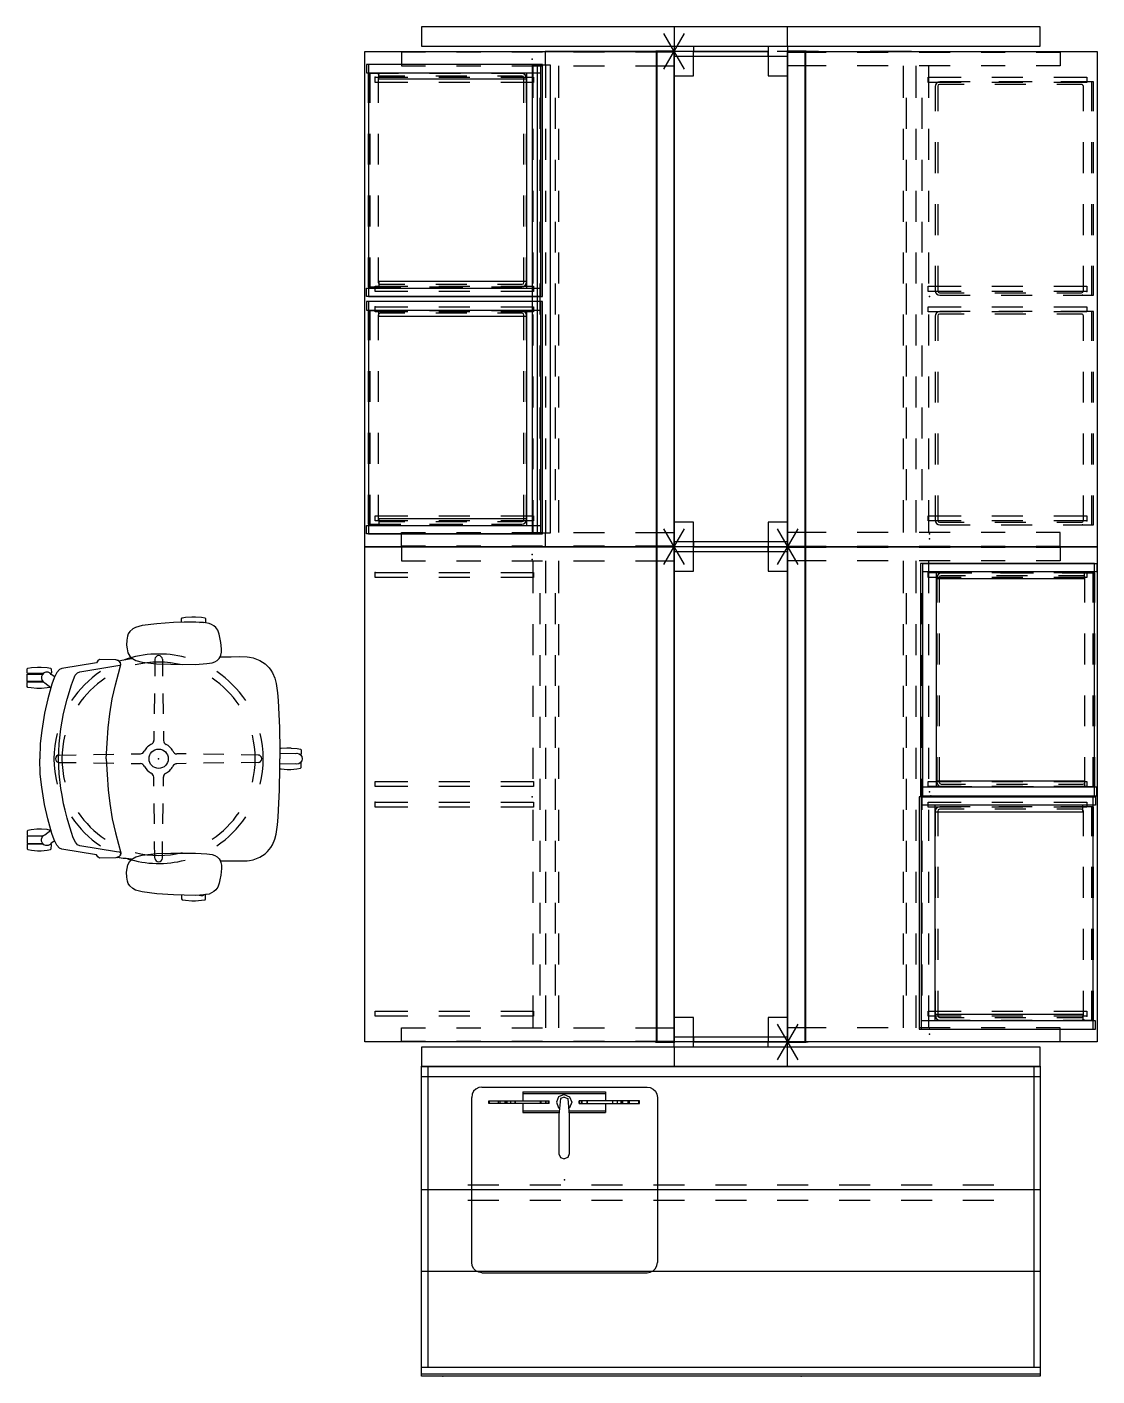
# Model space of a CAD drawing. Header units: inches. Extents: x -282 to 309, y -215 to 288.
# Drawn here: x 205.1 to 308.9, y -73.1 to 57.6 of the extents above; entities that cross this region are included whole.
import ezdxf

# ---------------------------------------------------------------- set-up
doc = ezdxf.new("R2010")
doc.units = ezdxf.units.IN
doc.header["$MEASUREMENT"] = 0
for name, color, linetype in [('ELEC', 1, 'Continuous'), ('HARDWARE', 4, 'Continuous'), ('PANEL', 7, 'Continuous'), ('PANEL-COUNT', 7, 'Continuous'), ('PROP-SINK', 8, 'Continuous'), ('SEAT', 5, 'Continuous'), ('STORAGE', 4, 'Continuous'), ('WKSURF', 6, 'Continuous')]:
    doc.layers.add(name, color=color, linetype=linetype)

# ---------------------------------------------------------------- blocks, each defined once
blk = doc.blocks.new('mc1114_8048_0p')
at = {"layer": 'PANEL'}
for p, q in [((0.5, 0), (0, 0)), ((47.5, 0), (0.5, 0)), ((0.5, 0), (0.5, -11)), ((47.5, 0), (48, 0)), ((47.5, -11), (47.5, 0)), ((0.5, -1.875), (0, -1.875)), ((47.5, -1.875), (48, -1.875)), ((0.5, -9.125), (0, -9.125)), ((47.5, -9.125), (48, -9.125)), ((0.5, -11), (0, -11)), ((0.5, -11), (47.5, -11)), ((47.5, -11), (48, -11))]:
    blk.add_line(p, q, dxfattribs=at)
for p in [(0, 0), (48, 0), (0, -11), (48, -11)]:
    blk.add_point(p, dxfattribs=at)
blk = doc.blocks.new('mc1412_4243_0p')
at = {"layer": 'PANEL'}
blk.add_point((0, 0), dxfattribs=at)
at = {"layer": 'PANEL-COUNT'}
for p, q in [((0, 2), (0, -2)), ((1.7321, -1), (-1.7321, 1)), ((1.7321, 1), (-1.7321, -1))]:
    blk.add_line(p, q, dxfattribs=at)
blk = doc.blocks.new('mc1313_48_0p')
at = {"layer": 'ELEC'}
for p, q in [((0, 0), (48, 0)), ((0, 0), (0, -1.688)), ((48, 0), (48, -1.688)), ((0, -1.688), (48, -1.688))]:
    blk.add_line(p, q, dxfattribs=at)
for p in [(0, 0), (48, 0), (0, -1.688)]:
    blk.add_point(p, dxfattribs=at)
blk = doc.blocks.new('mc1315_12_0p')
at = {"layer": 'ELEC'}
for p, q in [((0, 0), (12, 0)), ((0, 0), (0, -0.064)), ((12, 0), (12, -0.064)), ((0, -0.064), (12, -0.064))]:
    blk.add_line(p, q, dxfattribs=at)
for p in [(0, 0), (12, 0)]:
    blk.add_point(p, dxfattribs=at)
blk = doc.blocks.new('mc1331_0p')
at = {"layer": 'ELEC'}
for p, q in [((-0.054, -1.79), (-0.054, 0)), ((-0.054, 0), (0, 0)), ((0, 0), (0, -1.79)), ((0, -1.79), (-0.054, -1.79))]:
    blk.add_line(p, q, dxfattribs=at)
blk.add_point((0, 0), dxfattribs=at)
blk = doc.blocks.new('mc1316_0p')
at = {"layer": 'ELEC'}
for p, q in [((0, 0), (0, -0.064)), ((0, 0), (12, 0)), ((12, 0), (12, -0.064)), ((0, -0.064), (12, -0.064))]:
    blk.add_line(p, q, dxfattribs=at)
for p in [(0, 0), (12, 0)]:
    blk.add_point(p, dxfattribs=at)
blk = doc.blocks.new('mc1314_48_0p')
at = {"layer": 'ELEC'}
for p, q in [((0, 0), (48, 0)), ((0, 0), (0, -1.688)), ((48, 0), (48, -1.688)), ((0, -1.688), (48, -1.688))]:
    blk.add_line(p, q, dxfattribs=at)
for p in [(0, 0), (48, 0), (0, -1.688)]:
    blk.add_point(p, dxfattribs=at)
blk = doc.blocks.new('mc1332_0p')
at = {"layer": 'ELEC'}
for p, q in [((-0.054, -1.79), (-0.054, 0)), ((-0.054, 0), (0, 0)), ((0, 0), (0, -1.79)), ((0, -1.79), (-0.054, -1.79))]:
    blk.add_line(p, q, dxfattribs=at)
blk.add_point((0, 0), dxfattribs=at)
blk = doc.blocks.new('mc1317_0p')
at = {"layer": 'ELEC'}
for p, q in [((0, 0), (12, 0)), ((0, 0), (0, -0.064)), ((12, 0), (12, -0.064)), ((0, -0.064), (12, -0.064))]:
    blk.add_line(p, q, dxfattribs=at)
for p in [(0, 0), (12, 0)]:
    blk.add_point(p, dxfattribs=at)
blk = doc.blocks.new('mco205ff_0p')
at = {"layer": 'STORAGE'}
for p, q in [((22.5, 0.81), (0, 0.81)), ((0, 0.81), (0, -16.09)), ((0.81, -16.09), (0.81, 0.81)), ((21.69, -16.09), (21.69, 0.81)), ((22.5, 0.81), (22.5, -16.09)), ((0.81, -0.55), (21.69, -0.55)), ((1.44, -0.55), (1.44, -14.88)), ((21.06, -0.55), (21.06, -14.88)), ((1.44, -14.88), (0.81, -14.88)), ((21.06, -14.88), (21.69, -14.88)), ((0, -16.09), (0.81, -16.09)), ((22.5, -16.09), (21.69, -16.09))]:
    blk.add_line(p, q, dxfattribs=at)
for p in [(0, 0), (22.5, -0.19), (0.88, -14.98)]:
    blk.add_point(p, dxfattribs=at)
blk = doc.blocks.new('mco208ff_0p')
at = {"layer": 'STORAGE'}
for p, q in [((2.841, 14.427, 0.2797), (0.46, 14.427, 0.2797)), ((2.841, 14.427, 0.2797), (0.46, 14.427, -0.1573)), ((8.841, 14.427, 0.2797), (5.841, 14.427, 0.2797)), ((8.841, 14.427, 0.2797), (5.841, 14.427, 0.2797)), ((14.841, 14.427, 0.2797), (11.841, 14.427, 0.2797)), ((14.841, 14.427, 0.2797), (11.841, 14.427, 0.2797)), ((20.222, 14.427, 0.2797), (17.841, 14.427, 0.2797)), ((20.222, 14.427, 0.2797), (17.841, 14.427, 0.2797)), ((0, 13.967, 0.2797), (0, 11.0275, 0.2797)), ((0, 13.967, 0.2797), (0, 11.0275, 0.2797)), ((0.25, 14.007, 0.2797), (0.25, 11.627, 0.2797)), ((0.25, 14.007, 0.2797), (0.25, 11.627, 0.2797)), ((2.841, 14.177, 0.2797), (0.42, 14.177, 0.2797)), ((2.841, 14.177, 0.2797), (0.42, 14.177, -0.0333)), ((8.841, 14.177, 0.2797), (5.841, 14.177, 0.2797)), ((8.841, 14.177, 0.2797), (5.841, 14.177, 0.2797)), ((14.841, 14.177, 0.2797), (11.841, 14.177, 0.2797)), ((14.841, 14.177, 0.2797), (11.841, 14.177, 0.2797)), ((20.262, 14.177, 0.2797), (17.841, 14.177, 0.2797)), ((20.262, 14.177, 0.2797), (17.841, 14.177, 0.2797)), ((20.432, 11.627, 0.2797), (20.432, 14.007, 0.2797)), ((20.432, 11.627, 0.2797), (20.432, 14.007, -0.0333)), ((20.682, 11.254, 0.2797), (20.682, 13.967, 0.2797)), ((20.682, 11.0275, 0.2797), (20.682, 13.967, -0.1573)), ((0, 8.0275, 0.2797), (0, 5.0275, 0.2797)), ((0, 8.0275, 0.2797), (0, 5.0275, 0.2797)), ((0.25, 8.627, 0.2797), (0.25, 5.627, 0.2797)), ((0.25, 8.627, 0.2797), (0.25, 5.627, 0.2797)), ((20.432, 5.627, 0.2797), (20.432, 8.627, 0.2797)), ((20.432, 5.627, 0.2797), (20.432, 8.627, 0.2797)), ((20.682, 5.254, 0.2797), (20.682, 8.254, 0.2797)), ((20.682, 5.0275, 0.2797), (20.682, 8.0275, 0.2797)), ((0.25, 2.627, 0.2797), (0.25, 0.247, 0.2797)), ((0.25, 2.627, 0.2797), (0.25, 0.247, -0.0333)), ((20.432, 0.247, 0.2797), (20.432, 2.627, 0.2797)), ((20.432, 0.247, 0.2797), (20.432, 2.627, 0.2797)), ((0, 2.0275, 0.2797), (0, -0.912, 0.2797)), ((0, 2.0275, 0.2797), (0, -0.912, -0.1573)), ((20.682, -0.4589, 0.2797), (20.682, 2.254, 0.2797)), ((20.682, -0.912, 0.2797), (20.682, 2.0275, 0.2797)), ((0.44, 0.057, 0.2797), (2.841, 0.057, 0.2797)), ((0.44, 0.057, 0.2797), (2.841, 0.057, 0.2797)), ((0.98, 0.057, 0.2797), (2.841, 0.057, 0.2797)), ((0.98, 0.057, 0.2797), (2.841, 0.057, 0.2797)), ((5.841, 0.057, 0.2797), (8.841, 0.057, 0.2797)), ((5.841, 0.057, 0.2797), (8.841, 0.057, 0.2797)), ((5.841, 0.057, 0.2797), (8.841, 0.057, 0.2797)), ((5.841, 0.057, 0.2797), (8.841, 0.057, 0.2797)), ((11.841, 0.057, 0.2797), (14.841, 0.057, 0.2797)), ((11.841, 0.057, 0.2797), (14.841, 0.057, 0.2797)), ((11.841, 0.057, 0.2797), (14.841, 0.057, 0.2797)), ((11.841, 0.057, 0.2797), (14.841, 0.057, 0.2797)), ((17.841, 0.057, 0.2797), (20.242, 0.057, 0.2797)), ((17.841, 0.057, 0.2797), (20.242, 0.057, -0.0333)), ((17.841, 0.057, 0.2797), (19.702, 0.057, -2.4703)), ((17.841, 0.057, 0.2797), (19.702, 0.057, -0.0333)), ((0, -0.756, 0.2797), (2.841, -0.756, 0.2797)), ((0, -0.912, 0.2797), (2.841, -0.912, 0.2797)), ((5.841, -0.756, 0.2797), (8.841, -0.756, 0.2797)), ((5.841, -0.912, 0.2797), (8.841, -0.912, 0.2797)), ((11.841, -0.756, 0.2797), (14.841, -0.756, 0.2797)), ((11.841, -0.912, 0.2797), (14.841, -0.912, 0.2797)), ((17.841, -0.756, 0.2797), (20.682, -0.756, -0.6893)), ((17.841, -0.912, 0.2797), (20.682, -0.912, -0.6893))]:
    blk.add_line(p, q, dxfattribs=at)
for centre, radius, start, end in [((0.46, 13.967, -0.1573), 0.46, 90, 180), ((0.46, 13.967, 0.2797), 0.46, 90, 180), ((20.222, 13.967, -0.1573), 0.46, 0, 90), ((20.222, 13.967, 0.2797), 0.46, 0, 90), ((0.42, 14.007, -0.0333), 0.17, 90, 180), ((0.42, 14.007, 0.2797), 0.17, 90, 180), ((20.262, 14.007, -0.0333), 0.17, 0, 90), ((20.262, 14.007, 0.2797), 0.17, 0, 90), ((0.44, 0.247, -0.0333), 0.19, 180, 270), ((0.44, 0.247, 0.2797), 0.19, 180, 270), ((20.242, 0.247, -0.0333), 0.19, 270, 0), ((20.242, 0.247, 0.2797), 0.19, 270, 0)]:
    blk.add_arc(centre, radius, start, end, dxfattribs=at)
blk.add_point((0, 0.126, 0.2797), dxfattribs=at)
blk = doc.blocks.new('mco209ff_0p')
at = {"layer": 'STORAGE'}
for p, q in [((2.841, 14.427, 0.2797), (0.46, 14.427, 0.2797)), ((2.841, 14.427, 0.2797), (0.46, 14.427, -0.1573)), ((8.841, 14.427, 0.2797), (5.841, 14.427, 0.2797)), ((8.841, 14.427, 0.2797), (5.841, 14.427, 0.2797)), ((14.841, 14.427, 0.2797), (11.841, 14.427, 0.2797)), ((14.841, 14.427, 0.2797), (11.841, 14.427, 0.2797)), ((20.222, 14.427, 0.2797), (17.841, 14.427, 0.2797)), ((20.222, 14.427, 0.2797), (17.841, 14.427, 0.2797)), ((0, 13.967, 0.2797), (0, 11.0275, 0.2797)), ((0, 13.967, 0.2797), (0, 11.0275, 0.2797)), ((0.25, 14.007, 0.2797), (0.25, 11.627, 0.2797)), ((0.25, 14.007, 0.2797), (0.25, 11.627, 0.2797)), ((2.841, 14.177, 0.2797), (0.42, 14.177, 0.2797)), ((2.841, 14.177, 0.2797), (0.42, 14.177, -0.0333)), ((8.841, 14.177, 0.2797), (5.841, 14.177, 0.2797)), ((8.841, 14.177, 0.2797), (5.841, 14.177, 0.2797)), ((14.841, 14.177, 0.2797), (11.841, 14.177, 0.2797)), ((14.841, 14.177, 0.2797), (11.841, 14.177, 0.2797)), ((20.262, 14.177, 0.2797), (17.841, 14.177, 0.2797)), ((20.262, 14.177, 0.2797), (17.841, 14.177, 0.2797)), ((20.432, 11.627, 0.2797), (20.432, 14.007, 0.2797)), ((20.432, 11.627, 0.2797), (20.432, 14.007, -0.0333)), ((20.682, 11.254, 0.2797), (20.682, 13.967, 0.2797)), ((20.682, 11.0275, 0.2797), (20.682, 13.967, -0.1573)), ((0, 8.0275, 0.2797), (0, 5.0275, 0.2797)), ((0, 8.0275, 0.2797), (0, 5.0275, 0.2797)), ((0.25, 8.627, 0.2797), (0.25, 5.627, 0.2797)), ((0.25, 8.627, 0.2797), (0.25, 5.627, 0.2797)), ((20.432, 5.627, 0.2797), (20.432, 8.627, 0.2797)), ((20.432, 5.627, 0.2797), (20.432, 8.627, 0.2797)), ((20.682, 5.254, 0.2797), (20.682, 8.254, 0.2797)), ((20.682, 5.0275, 0.2797), (20.682, 8.0275, 0.2797)), ((0.25, 2.627, 0.2797), (0.25, 0.247, 0.2797)), ((0.25, 2.627, 0.2797), (0.25, 0.247, -0.0333)), ((20.432, 0.247, 0.2797), (20.432, 2.627, 0.2797)), ((20.432, 0.247, 0.2797), (20.432, 2.627, 0.2797)), ((0, 2.0275, 0.2797), (0, -0.912, 0.2797)), ((0, 2.0275, 0.2797), (0, -0.912, -0.1573)), ((20.682, -0.4589, 0.2797), (20.682, 2.254, 0.2797)), ((20.682, -0.912, 0.2797), (20.682, 2.0275, 0.2797)), ((0.44, 0.057, 0.2797), (2.841, 0.057, 0.2797)), ((0.44, 0.057, 0.2797), (2.841, 0.057, 0.2797)), ((0.98, 0.057, 0.2797), (2.841, 0.057, 0.2797)), ((0.98, 0.057, 0.2797), (2.841, 0.057, 0.2797)), ((5.841, 0.057, 0.2797), (8.841, 0.057, 0.2797)), ((5.841, 0.057, 0.2797), (8.841, 0.057, 0.2797)), ((5.841, 0.057, 0.2797), (8.841, 0.057, 0.2797)), ((5.841, 0.057, 0.2797), (8.841, 0.057, 0.2797)), ((11.841, 0.057, 0.2797), (14.841, 0.057, 0.2797)), ((11.841, 0.057, 0.2797), (14.841, 0.057, 0.2797)), ((11.841, 0.057, 0.2797), (14.841, 0.057, 0.2797)), ((11.841, 0.057, 0.2797), (14.841, 0.057, 0.2797)), ((17.841, 0.057, 0.2797), (20.242, 0.057, 0.2797)), ((17.841, 0.057, 0.2797), (20.242, 0.057, -0.0333)), ((17.841, 0.057, 0.2797), (19.702, 0.057, -2.4703)), ((17.841, 0.057, 0.2797), (19.702, 0.057, -0.0333)), ((0, -0.756, 0.2797), (2.841, -0.756, 0.2797)), ((0, -0.912, 0.2797), (2.841, -0.912, 0.2797)), ((5.841, -0.756, 0.2797), (8.841, -0.756, 0.2797)), ((5.841, -0.912, 0.2797), (8.841, -0.912, 0.2797)), ((11.841, -0.756, 0.2797), (14.841, -0.756, 0.2797)), ((11.841, -0.912, 0.2797), (14.841, -0.912, 0.2797)), ((17.841, -0.756, 0.2797), (20.682, -0.756, -0.6893)), ((17.841, -0.912, 0.2797), (20.682, -0.912, -0.6893))]:
    blk.add_line(p, q, dxfattribs=at)
for centre, radius, start, end in [((0.46, 13.967, -0.1573), 0.46, 90, 180), ((0.46, 13.967, 0.2797), 0.46, 90, 180), ((20.222, 13.967, -0.1573), 0.46, 0, 90), ((20.222, 13.967, 0.2797), 0.46, 0, 90), ((0.42, 14.007, -0.0333), 0.17, 90, 180), ((0.42, 14.007, 0.2797), 0.17, 90, 180), ((20.262, 14.007, -0.0333), 0.17, 0, 90), ((20.262, 14.007, 0.2797), 0.17, 0, 90), ((0.44, 0.247, -0.0333), 0.19, 180, 270), ((0.44, 0.247, 0.2797), 0.19, 180, 270), ((20.242, 0.247, -0.0333), 0.19, 270, 0), ((20.242, 0.247, 0.2797), 0.19, 270, 0)]:
    blk.add_arc(centre, radius, start, end, dxfattribs=at)
blk.add_point((0, 0.126, 0.2797), dxfattribs=at)
blk = doc.blocks.new('mc1124_8060_0p')
at = {"layer": 'PANEL'}
for p, q in [((-2.375, 24.5), (-2.375, -35.5)), ((-0.5, 24.5), (-2.375, 24.5)), ((-0.5, -35.5), (-0.5, 24.5)), ((-0.5, 0), (-2.375, 0)), ((-0.5, 0), (0, 0)), ((-0.5, -1.875), (0, -1.875)), ((0, -1.875), (0, -9.125)), ((-0.5, -9.125), (0, -9.125)), ((-2.375, -11), (-0.5, -11)), ((-0.5, -11), (0, -11)), ((-2.375, -35.5), (-0.5, -35.5))]:
    blk.add_line(p, q, dxfattribs=at)
for p in [(0, 0), (0, -11)]:
    blk.add_point(p, dxfattribs=at)
blk = doc.blocks.new('AAO215_80_0P')
at = {"layer": 'HARDWARE'}
blk.add_line((0, 1), (0, -3), dxfattribs=at)
blk.add_point((0, 0), dxfattribs=at)
blk = doc.blocks.new('mc2141_3048c_0p')
at = {"layer": 'WKSURF'}
for p, q in [((48, 0), (0, 0)), ((0, -30), (0, 0)), ((48, 0), (48, -30)), ((7.5, -11.5), (4.5, -11.5)), ((13.5, -11.5), (10.5, -11.5)), ((19.5, -11.5), (16.5, -11.5)), ((25.5, -11.5), (22.5, -11.5)), ((31.5, -11.5), (28.5, -11.5)), ((37.5, -11.5), (34.5, -11.5)), ((43.5, -11.5), (40.5, -11.5)), ((7.5, -13), (4.5, -13)), ((13.5, -13), (10.5, -13)), ((19.5, -13), (16.5, -13)), ((25.5, -13), (22.5, -13)), ((31.5, -13), (28.5, -13)), ((37.5, -13), (34.5, -13)), ((43.5, -13), (40.5, -13)), ((2.5, -13.625), (3, -13.625)), ((2.5, -16.8125), (2.5, -13.625)), ((3, -13.625), (3, -16.8125)), ((22.75, -13.625), (23.25, -13.625)), ((22.75, -16.8125), (22.75, -13.625)), ((23.25, -13.625), (23.25, -16.8125)), ((24.75, -13.625), (25.25, -13.625)), ((24.75, -16.8125), (24.75, -13.625)), ((25.25, -13.625), (25.25, -16.8125)), ((45, -13.625), (45.5, -13.625)), ((45, -16.8125), (45, -13.625)), ((45.5, -13.625), (45.5, -16.8125)), ((2.5, -22.8125), (2.5, -19.8125)), ((3, -19.8125), (3, -22.8125)), ((22.75, -22.8125), (22.75, -19.8125)), ((23.25, -19.8125), (23.25, -22.8125)), ((24.75, -22.8125), (24.75, -19.8125)), ((25.25, -19.8125), (25.25, -22.8125)), ((45, -22.8125), (45, -19.8125)), ((45.5, -19.8125), (45.5, -22.8125)), ((2.5, -29), (2.5, -25.8125)), ((3, -25.8125), (3, -29)), ((22.75, -29), (22.75, -25.8125)), ((23.25, -25.8125), (23.25, -29)), ((24.75, -29), (24.75, -25.8125)), ((25.25, -25.8125), (25.25, -29)), ((45, -29), (45, -25.8125)), ((45.5, -25.8125), (45.5, -29)), ((48, -30), (0, -30)), ((3, -29), (2.5, -29)), ((23.25, -29), (22.75, -29)), ((25.25, -29), (24.75, -29)), ((45.5, -29), (45, -29))]:
    blk.add_line(p, q, dxfattribs=at)
for p in [(0, 0), (48, 0), (2.5, -29), (24.75, -29)]:
    blk.add_point(p, dxfattribs=at)
blk = doc.blocks.new('mc2140_w3048_0p')
at = {"layer": 'WKSURF'}
for p, q in [((0.06, 0), (0.06, -3.75)), ((1.38, -3.75), (1.38, 0)), ((46.62, -3.75), (46.62, 0)), ((47.94, 0), (47.94, -3.75)), ((0.06, -6.75), (0.06, -9.75)), ((1.38, -9.75), (1.38, -6.75)), ((46.62, -9.75), (46.62, -6.75)), ((47.94, -6.75), (47.94, -9.75)), ((4.5, -11.19), (1.38, -11.19)), ((10.5, -11.19), (7.5, -11.19)), ((16.5, -11.19), (13.5, -11.19)), ((22.5, -11.19), (19.5, -11.19)), ((28.5, -11.19), (25.5, -11.19)), ((34.5, -11.19), (31.5, -11.19)), ((40.5, -11.19), (37.5, -11.19)), ((46.62, -11.19), (43.5, -11.19)), ((0.06, -12.75), (0.06, -15.75)), ((4.5, -12.44), (1.38, -12.44)), ((1.38, -15.75), (1.38, -12.75)), ((10.5, -12.44), (7.5, -12.44)), ((16.5, -12.44), (13.5, -12.44)), ((22.5, -12.44), (19.5, -12.44)), ((28.5, -12.44), (25.5, -12.44)), ((34.5, -12.44), (31.5, -12.44)), ((40.5, -12.44), (37.5, -12.44)), ((46.62, -12.44), (43.5, -12.44)), ((46.62, -15.75), (46.62, -12.75)), ((47.94, -12.75), (47.94, -15.75)), ((4.5, -13.665), (1.38, -13.665)), ((10.5, -13.665), (7.5, -13.665)), ((16.5, -13.665), (13.5, -13.665)), ((22.5, -13.665), (19.5, -13.665)), ((28.5, -13.665), (25.5, -13.665)), ((34.5, -13.665), (31.5, -13.665)), ((40.5, -13.665), (37.5, -13.665)), ((46.62, -13.665), (43.5, -13.665)), ((0.06, -18.75), (0.06, -21.095)), ((1.38, -21.095), (1.38, -18.75)), ((46.62, -21.095), (46.62, -18.75)), ((47.94, -18.75), (47.94, -21.095)), ((0.06, -24.095), (0.06, -26.44)), ((1.38, -26.44), (1.38, -24.095)), ((46.62, -26.44), (46.62, -24.095)), ((47.94, -24.095), (47.94, -26.44)), ((0.06, -26.44), (1.38, -26.44)), ((47.94, -26.44), (46.62, -26.44))]:
    blk.add_line(p, q, dxfattribs=at)
for p in [(0, 0), (48, 0), (0.75, -13.75), (1.25, -13.75), (24.25, -13.75)]:
    blk.add_point(p, dxfattribs=at)
blk = doc.blocks.new('mco201ff_0p')
at = {"layer": 'STORAGE'}
for p, q in [((22.5, 1), (0, 1)), ((0, 1), (0, -15.875)), ((22.5, -15.875), (22.5, 1)), ((0, -15.875), (22.5, -15.875))]:
    blk.add_line(p, q, dxfattribs=at)
blk.add_point((0, 0), dxfattribs=at)
blk = doc.blocks.new('mc2192_3048_0p')
at = {"layer": 'WKSURF'}
for p, q in [((0, 0), (0, -12.5)), ((1.25, 0), (0, 0)), ((48, 0), (46.6875, 0)), ((48, -12.5), (48, 0)), ((0, -12.5), (1.3125, -12.5)), ((46.65625, -12), (1.3125, -12)), ((1.3125, -12), (1.3125, -12.5)), ((1.3125, -12.5), (1.3125, -13.75)), ((46.65625, -12.5), (46.65625, -12)), ((46.65625, -12.5), (48, -12.5)), ((46.65625, -13.75), (46.65625, -12.5)), ((1.3125, -13.28125), (46.65625, -13.28125)), ((1.3125, -13.75), (46.65625, -13.75))]:
    blk.add_line(p, q, dxfattribs=at)
for p in [(0, 0), (0.75, -13.75)]:
    blk.add_point(p, dxfattribs=at)
blk = doc.blocks.new('bsinkp')
at = {"layer": 'PROP-SINK'}
for p, q in [((-8.95, 8.31), (-9, 8)), ((-9, -8), (-9, 8)), ((-8.81, 8.59), (-8.95, 8.31)), ((-8.59, 8.81), (-8.81, 8.59)), ((-8.31, 8.95), (-8.59, 8.81)), ((-8, 9), (-8.31, 8.95)), ((-8, 9), (8, 9)), ((-4.04, 8.53), (3.96, 8.53)), ((-4.04, 8.53), (-4.04, 7.65)), ((-4.04, 8.37), (3.96, 8.37)), ((-0.57, 8.06), (-0.79, 7.53)), ((-0.04, 8.28), (-0.57, 8.06)), ((-0.39, 7.88), (-0.54, 6.28)), ((-0.04, 8.03), (-0.39, 7.88)), ((-0.04, 8.28), (0.49, 8.06)), ((-0.04, 8.03), (0.31, 7.88)), ((0.31, 7.88), (0.46, 6.28)), ((0.49, 8.06), (0.71, 7.53)), ((3.96, 8.53), (3.96, 7.65)), ((8, 9), (8.31, 8.95)), ((8.31, 8.95), (8.59, 8.81)), ((8.59, 8.81), (8.81, 8.59)), ((8.81, 8.59), (8.95, 8.31)), ((8.95, 8.31), (9, 8)), ((9, 8), (9, -8)), ((-7.34, 7.65), (-1.5, 7.65)), ((-7.34, 7.4), (-7.34, 7.65)), ((-1.5, 7.4), (-7.34, 7.4)), ((-7.28, 7.4), (-7.28, 7.65)), ((-6.39, 7.4), (-6.39, 7.65)), ((-6.25, 7.4), (-6.25, 7.65)), ((-5.75, 7.4), (-5.75, 7.65)), ((-5.61, 7.4), (-5.61, 7.65)), ((-5.56, 7.4), (-5.56, 7.65)), ((-5.21, 7.4), (-5.21, 7.65)), ((-4.78, 7.4), (-4.78, 7.65)), ((-4.76, 7.4), (-4.76, 7.65)), ((-4.04, 7.4), (-4.04, 6.53)), ((-4.04, 6.69), (-0.5, 6.69)), ((-2.32, 7.4), (-2.32, 7.65)), ((-2.27, 7.4), (-2.27, 7.65)), ((-1.8, 7.4), (-1.8, 7.65)), ((-1.77, 7.4), (-1.77, 7.65)), ((-1.55, 7.4), (-1.55, 7.65)), ((-1.5, 7.4), (-1.5, 7.65)), ((-0.79, 7.53), (-0.57, 7)), ((-0.57, 7), (-0.48, 6.96)), ((0.49, 7), (0.4, 6.96)), ((0.42, 6.69), (3.96, 6.69)), ((0.71, 7.53), (0.49, 7)), ((7.26, 7.65), (1.42, 7.65)), ((1.42, 7.4), (1.42, 7.65)), ((1.42, 7.4), (7.26, 7.4)), ((1.47, 7.4), (1.47, 7.65)), ((1.69, 7.4), (1.69, 7.65)), ((1.72, 7.4), (1.72, 7.65)), ((2.19, 7.4), (2.19, 7.65)), ((2.24, 7.4), (2.24, 7.65)), ((3.96, 7.4), (3.96, 6.53)), ((4.68, 7.4), (4.68, 7.65)), ((4.7, 7.4), (4.7, 7.65)), ((5.13, 7.4), (5.13, 7.65)), ((5.48, 7.4), (5.48, 7.65)), ((5.53, 7.4), (5.53, 7.65)), ((5.66, 7.4), (5.66, 7.65)), ((6.17, 7.4), (6.17, 7.65)), ((6.31, 7.4), (6.31, 7.65)), ((7.2, 7.4), (7.2, 7.65)), ((7.26, 7.4), (7.26, 7.65)), ((-4.04, 6.53), (-0.52, 6.53)), ((-0.54, 6.28), (-0.54, 5.03)), ((0.44, 6.53), (3.96, 6.53)), ((0.46, 6.28), (0.46, 5.03)), ((-0.54, 5.03), (-0.54, 3.78)), ((0.46, 5.03), (0.46, 3.78)), ((-0.54, 3.78), (-0.54, 2.86)), ((-0.54, 2.86), (-0.54, 2.53)), ((0.46, 3.78), (0.46, 2.86)), ((0.46, 2.86), (0.46, 2.53)), ((-0.54, 2.53), (-0.39, 2.17)), ((-0.39, 2.17), (-0.04, 2.03)), ((0.31, 2.17), (-0.04, 2.03)), ((0.46, 2.53), (0.31, 2.17)), ((-8.95, -8.31), (-9, -8)), ((-8.81, -8.59), (-8.95, -8.31)), ((-8.59, -8.81), (-8.81, -8.59)), ((-8.31, -8.95), (-8.59, -8.81)), ((-8, -9), (-8.31, -8.95)), ((-8, -9), (8, -9)), ((8, -9), (8.31, -8.95)), ((8.31, -8.95), (8.59, -8.81)), ((8.59, -8.81), (8.81, -8.59)), ((8.81, -8.59), (8.95, -8.31)), ((8.95, -8.31), (9, -8))]:
    blk.add_line(p, q, dxfattribs=at)
blk.add_point((0, 0), dxfattribs=at)
blk = doc.blocks.new('mc2520_3060_0p')
at = {"layer": 'WKSURF'}
for p, q in [((0, 0), (60, 0)), ((0, -29.808), (0, 0)), ((0.636, -29.178), (0.636, 0)), ((59.364, 0), (59.364, -29.178)), ((60, 0), (60, -29.808)), ((0, -11.922), (60, -11.922)), ((60, -19.872), (0, -19.872)), ((60, -29.178), (0, -29.178)), ((60, -29.808), (0, -29.808))]:
    blk.add_line(p, q, dxfattribs=at)
blk.add_point((0, 0), dxfattribs=at)
blk = doc.blocks.new('mc2142_3060k_0p')
at = {"layer": 'WKSURF'}
for p, q in [((60, 0), (0, 0)), ((0, -30), (0, 0)), ((60, 0), (60, -30)), ((60, -1), (0, -1)), ((7.5, -11.5), (4.5, -11.5)), ((13.5, -11.5), (10.5, -11.5)), ((19.5, -11.5), (16.5, -11.5)), ((25.5, -11.5), (22.5, -11.5)), ((31.5, -11.5), (28.5, -11.5)), ((37.5, -11.5), (34.5, -11.5)), ((43.5, -11.5), (40.5, -11.5)), ((49.5, -11.5), (46.5, -11.5)), ((55.5, -11.5), (52.5, -11.5)), ((7.5, -13), (4.5, -13)), ((13.5, -13), (10.5, -13)), ((19.5, -13), (16.5, -13)), ((25.5, -13), (22.5, -13)), ((31.5, -13), (28.5, -13)), ((37.5, -13), (34.5, -13)), ((43.5, -13), (40.5, -13)), ((49.5, -13), (46.5, -13)), ((55.5, -13), (52.5, -13)), ((60, -30), (0, -30))]:
    blk.add_line(p, q, dxfattribs=at)
for p in [(0, 0), (60, 0), (2.06, -30), (36.82, -30)]:
    blk.add_point(p, dxfattribs=at)
blk = doc.blocks.new('1verus_astool_uphst_syntltlim_adjarms_fixseat_0p')
at = {"layer": 'SEAT'}
for p, q in [((-0.18, 13.09), (-1.61, 12.91)), ((1.44, 13.2), (-0.18, 13.09)), ((2.46, 13.23), (1.44, 13.2)), ((2.21, 13.57), (2.28, 13.65)), ((2.22, 13.23), (2.21, 13.57)), ((2.28, 13.65), (2.62, 13.71)), ((3.62, 13.24), (2.46, 13.23)), ((2.62, 13.71), (3.21, 13.76)), ((3.21, 13.76), (3.57, 13.76)), ((3.57, 13.76), (4.15, 13.71)), ((4.34, 13.2), (3.62, 13.24)), ((3.97, 13.22), (4.1, 13.25)), ((4.1, 13.25), (4.3, 13.23)), ((4.15, 13.71), (4.5, 13.65)), ((4.3, 13.23), (4.37, 13.2)), ((4.56, 13.17), (4.34, 13.2)), ((4.5, 13.65), (4.56, 13.57)), ((4.56, 13.57), (4.56, 13.18)), ((4.9, 13.11), (4.56, 13.17)), ((5.14, 13.01), (4.9, 13.11)), ((-3.03, 11.87), (-3.09, 11.49)), ((-2.94, 12.1), (-3.03, 11.87)), ((-2.79, 12.33), (-2.94, 12.1)), ((-2.5, 12.59), (-2.79, 12.33)), ((-2.24, 12.73), (-2.5, 12.59)), ((-1.61, 12.91), (-2.24, 12.73)), ((5.36, 12.87), (5.14, 13.01)), ((5.54, 12.72), (5.36, 12.87)), ((5.73, 12.45), (5.54, 12.72)), ((5.88, 12.07), (5.73, 12.45)), ((5.94, 11.75), (5.88, 12.07)), ((-3.09, 11.49), (-3.11, 11)), ((-3.11, 11), (-3.06, 10.64)), ((-3.06, 10.64), (-2.97, 10.27)), ((6.04, 11.27), (5.94, 11.75)), ((6.09, 10.65), (6.04, 11.27)), ((6.08, 10.32), (6.09, 10.65)), ((-6.03, 9.3), (-9.37, 8.76)), ((-5.9, 9.49), (-6.03, 9.3)), ((-5.73, 9.63), (-5.9, 9.49)), ((-4.14, 9.59), (-5.73, 9.63)), ((-4.05, 9.56), (-4.14, 9.59)), ((-3.82, 9.45), (-4.05, 9.56)), ((-3.82, 9.46), (-4, 9.56)), ((-3.87, 9.48), (-3.57, 9.55)), ((-3.7, 9.32), (-3.82, 9.46)), ((-3.7, 9.31), (-3.82, 9.45)), ((-3.66, 9.13), (-3.7, 9.32)), ((-3.67, 9.12), (-3.7, 9.31)), ((-3.57, 9.55), (-2.64, 9.7)), ((-2.97, 10.27), (-2.78, 9.94)), ((-2.78, 9.94), (-2.53, 9.7)), ((-2.64, 9.7), (-2.53, 9.7)), ((-2.53, 9.7), (-2.21, 9.52)), ((-2.21, 9.52), (-1.61, 9.36)), ((-1.61, 9.36), (-0.21, 9.2)), ((-0.36, 9.64), (-0.38, 8.01)), ((-0.21, 9.2), (1.17, 9.15)), ((0.36, 9.64), (0.39, 8.01)), ((3.59, 9.14), (4.67, 9.22)), ((4.67, 9.22), (5.19, 9.29)), ((5.19, 9.29), (5.46, 9.38)), ((5.46, 9.38), (5.68, 9.51)), ((5.68, 9.51), (5.87, 9.7)), ((5.87, 9.7), (5.98, 9.87)), ((5.98, 9.87), (6.04, 10.05)), ((5.98, 9.87), (7.02, 9.89)), ((6.04, 10.05), (6.08, 10.32)), ((7.02, 9.89), (7.81, 9.9)), ((7.81, 9.9), (8.58, 9.87)), ((8.58, 9.87), (8.82, 9.85)), ((8.82, 9.85), (9.18, 9.78)), ((9.18, 9.78), (9.81, 9.52)), ((9.81, 9.52), (10.06, 9.37)), ((10.06, 9.37), (10.32, 9.2)), ((10.32, 9.2), (10.56, 8.98)), ((-12.76, 8.19), (-12.74, 8.21)), ((-12.76, 7.52), (-12.76, 8.19)), ((-12.75, 8.71), (-12.69, 8.78)), ((-12.75, 8.31), (-12.75, 8.71)), ((-12.72, 8.27), (-12.75, 8.31)), ((-12.74, 8.21), (-11.22, 8.21)), ((-11.17, 8.27), (-12.72, 8.27)), ((-12.69, 8.78), (-12.34, 8.84)), ((-12.34, 8.84), (-11.75, 8.89)), ((-11.77, 8.21), (-11.77, 8.27)), ((-11.75, 8.89), (-11.39, 8.89)), ((-11.39, 8.89), (-10.82, 8.84)), ((-11.39, 8.27), (-11.39, 8.21)), ((-11.35, 7.98), (-11.37, 7.77)), ((-11.26, 8.17), (-11.35, 7.98)), ((-11.12, 8.31), (-11.26, 8.17)), ((-10.92, 8.39), (-11.12, 8.31)), ((-10.7, 8.38), (-10.92, 8.39)), ((-10.82, 8.84), (-10.47, 8.78)), ((-10.5, 8.29), (-10.7, 8.38)), ((-10.41, 8.17), (-10.5, 8.29)), ((-10.44, 8.27), (-10.49, 8.27)), ((-10.47, 8.78), (-10.41, 8.71)), ((-10.4, 8.31), (-10.44, 8.27)), ((-10.41, 8.71), (-10.4, 8.31)), ((-10.07, 7.94), (-10.41, 8.17)), ((-9.87, 8.36), (-10.13, 7.84)), ((-9.6, 8.65), (-9.87, 8.36)), ((-9.37, 8.76), (-9.6, 8.65)), ((-8.26, 7.68), (-8.08, 8.09)), ((-8.08, 8.09), (-7.86, 8.34)), ((-7.86, 8.34), (-7.63, 8.42)), ((-7.63, 8.42), (-3.75, 9.06)), ((-4.18, 7.16), (-3.89, 8.27)), ((-3.89, 8.27), (-3.67, 9.12)), ((-3.75, 9.06), (-3.66, 9.13)), ((1.17, 9.15), (3.59, 9.14)), ((10.56, 8.98), (10.71, 8.8)), ((10.71, 8.8), (10.88, 8.57)), ((10.88, 8.57), (11.03, 8.31)), ((11.03, 8.31), (11.25, 7.8)), ((-12.74, 7.5), (-12.76, 7.52)), ((-12.75, 7.4), (-12.71, 7.44)), ((-12.75, 7.01), (-12.75, 7.4)), ((-12.69, 6.92), (-12.75, 7.01)), ((-11.22, 7.5), (-12.74, 7.5)), ((-12.71, 7.44), (-11.18, 7.44)), ((-12.36, 6.86), (-12.69, 6.92)), ((-11.8, 6.82), (-12.36, 6.86)), ((-11.37, 6.82), (-11.8, 6.82)), ((-11.77, 7.44), (-11.77, 7.5)), ((-11.39, 7.44), (-11.39, 7.5)), ((-11.37, 7.77), (-11.29, 7.57)), ((-10.82, 6.86), (-11.37, 6.82)), ((-11.29, 7.57), (-11.15, 7.42)), ((-11.15, 7.42), (-11.03, 7.36)), ((-11.03, 7.36), (-10.44, 6.92)), ((-10.47, 6.92), (-10.82, 6.86)), ((-10.34, 7.24), (-10.75, 5.81)), ((-10.46, 6.93), (-10.47, 6.92)), ((-10.13, 7.84), (-10.34, 7.24)), ((-8.87, 5.77), (-8.46, 7.16)), ((-8.46, 7.16), (-8.26, 7.68)), ((-4.49, 5.81), (-4.18, 7.16)), ((11.25, 7.8), (11.38, 7.29)), ((11.38, 7.29), (11.52, 6.38)), ((-10.75, 5.81), (-11.06, 4.41)), ((-9.22, 4.38), (-8.87, 5.77)), ((-4.73, 4.34), (-4.49, 5.81)), ((-0.41, 6.31), (-0.43, 4.35)), ((0.41, 6.31), (0.44, 4.35)), ((11.52, 6.38), (11.58, 5.66)), ((11.58, 5.66), (11.62, 4.98)), ((-11.06, 4.41), (-11.33, 2.74)), ((-9.48, 2.91), (-9.22, 4.38)), ((-4.89, 2.99), (-4.73, 4.34)), ((11.62, 4.98), (11.71, 2.98)), ((-11.33, 2.74), (-11.47, 1.47)), ((-9.64, 1.45), (-9.48, 2.91)), ((-5, 1.51), (-4.89, 2.99)), ((-0.46, 2.66), (-0.47, 1.77)), ((0.47, 2.66), (0.48, 1.77)), ((11.71, 2.98), (11.75, 0.84)), ((-11.47, 1.47), (-11.53, -0.01)), ((-9.7, 0.01), (-9.64, 1.45)), ((-5.08, -0.02), (-5, 1.51)), ((-9.63, -1.46), (-9.7, 0.01)), ((-9.64, 0.36), (-8.01, 0.39)), ((-6.31, 0.41), (-4.35, 0.44)), ((-5.08, 0), (-5, -1.53)), ((-2.66, 0.47), (-1.77, 0.48)), ((2.66, 0.46), (1.77, 0.47)), ((6.31, 0.41), (4.35, 0.43)), ((9.64, 0.36), (8.01, 0.38)), ((11.85, 0.99), (11.75, 0.97)), ((11.75, 0.84), (11.75, -0.01)), ((11.76, 0.53), (13.26, 0.51)), ((12.42, 1.04), (11.85, 0.99)), ((12.86, 1.04), (12.42, 1.04)), ((12.86, 1.04), (13.43, 0.99)), ((13.26, 0.51), (13.4, 0.54)), ((13.4, 0.54), (13.61, 0.49)), ((13.43, 0.99), (13.76, 0.93)), ((13.61, 0.49), (13.77, 0.38)), ((13.78, 0.41), (13.72, 0.41)), ((13.76, 0.93), (13.82, 0.85)), ((13.77, 0.38), (13.88, 0.21)), ((13.82, 0.46), (13.78, 0.41)), ((13.8, 0.36), (13.78, 0.36)), ((13.8, 0.36), (13.83, 0.34)), ((13.82, 0.85), (13.82, 0.46)), ((13.83, 0.34), (13.83, 0.3)), ((13.88, 0.21), (13.93, 0)), ((-11.47, -1.48), (-11.53, -0.01)), ((-9.64, -0.36), (-8.01, -0.38)), ((-6.31, -0.41), (-4.35, -0.43)), ((-2.66, -0.46), (-1.77, -0.47)), ((2.66, -0.47), (1.77, -0.48)), ((6.31, -0.41), (4.35, -0.44)), ((9.64, -0.36), (8.01, -0.39)), ((11.71, -3), (11.75, -0.86)), ((11.75, -0.86), (11.75, -0.01)), ((13.24, -0.51), (11.75, -0.54)), ((11.75, -0.97), (11.87, -0.99)), ((11.87, -0.99), (12.46, -1.04)), ((12.46, -1.04), (12.82, -1.04)), ((12.82, -1.04), (13.4, -0.99)), ((13.38, -0.54), (13.24, -0.51)), ((13.59, -0.5), (13.38, -0.54)), ((13.4, -0.99), (13.75, -0.93)), ((13.77, -0.38), (13.59, -0.5)), ((13.79, -0.42), (13.71, -0.42)), ((13.75, -0.93), (13.81, -0.85)), ((13.88, -0.21), (13.77, -0.38)), ((13.81, -0.35), (13.79, -0.35)), ((13.79, -0.42), (13.81, -0.46)), ((13.83, -0.33), (13.81, -0.35)), ((13.81, -0.85), (13.81, -0.46)), ((13.83, -0.29), (13.83, -0.33)), ((13.93, 0), (13.88, -0.21)), ((-11.33, -2.75), (-11.47, -1.48)), ((-9.47, -2.9), (-9.63, -1.46)), ((-5, -1.53), (-4.89, -3.01)), ((-0.47, -2.66), (-0.48, -1.77)), ((0.46, -2.66), (0.47, -1.77)), ((-11.06, -4.42), (-11.33, -2.75)), ((-9.36, -3.53), (-9.47, -2.9)), ((-9.21, -4.36), (-9.36, -3.53)), ((-4.89, -3.01), (-4.73, -4.35)), ((11.62, -5), (11.71, -3)), ((-10.75, -5.82), (-11.06, -4.42)), ((-9.07, -5), (-9.21, -4.36)), ((-8.88, -5.77), (-9.07, -5)), ((-4.73, -4.35), (-4.49, -5.82)), ((-0.41, -6.31), (-0.44, -4.35)), ((0.41, -6.31), (0.43, -4.35)), ((11.58, -5.67), (11.62, -5)), ((-10.34, -7.26), (-10.75, -5.82)), ((-8.72, -6.31), (-8.88, -5.77)), ((-8.46, -7.16), (-8.72, -6.31)), ((-4.49, -5.82), (-4.18, -7.17)), ((11.38, -7.3), (11.52, -6.39)), ((11.52, -6.39), (11.58, -5.67)), ((-12.74, -7.52), (-12.76, -7.53)), ((-12.76, -7.53), (-12.76, -8.2)), ((-12.69, -6.94), (-12.75, -7.02)), ((-12.75, -7.02), (-12.75, -7.41)), ((-12.75, -7.41), (-12.71, -7.46)), ((-11.22, -7.52), (-12.74, -7.52)), ((-12.71, -7.46), (-11.18, -7.46)), ((-12.36, -6.88), (-12.69, -6.94)), ((-11.8, -6.83), (-12.36, -6.88)), ((-11.37, -6.83), (-11.8, -6.83)), ((-11.77, -7.46), (-11.77, -7.52)), ((-11.39, -7.46), (-11.39, -7.51)), ((-10.82, -6.87), (-11.37, -6.83)), ((-11.37, -7.78), (-11.29, -7.59)), ((-11.35, -7.99), (-11.37, -7.78)), ((-11.29, -7.59), (-11.15, -7.43)), ((-11.15, -7.43), (-11.03, -7.38)), ((-11.03, -7.38), (-10.44, -6.93)), ((-10.47, -6.94), (-10.82, -6.87)), ((-10.46, -6.95), (-10.47, -6.94)), ((-10.13, -7.85), (-10.34, -7.26)), ((-8.27, -7.68), (-8.46, -7.16)), ((-8.06, -8.09), (-8.27, -7.68)), ((-4.18, -7.17), (-3.89, -8.29)), ((11.03, -8.33), (11.25, -7.81)), ((11.25, -7.81), (11.38, -7.3)), ((-12.76, -8.2), (-12.74, -8.22)), ((-12.72, -8.28), (-12.75, -8.32)), ((-12.75, -8.32), (-12.75, -8.72)), ((-12.75, -8.72), (-12.69, -8.8)), ((-12.74, -8.22), (-11.22, -8.22)), ((-11.17, -8.28), (-12.72, -8.28)), ((-12.69, -8.8), (-12.34, -8.86)), ((-12.34, -8.86), (-11.75, -8.91)), ((-11.77, -8.22), (-11.77, -8.28)), ((-11.75, -8.91), (-11.39, -8.91)), ((-11.39, -8.28), (-11.39, -8.22)), ((-11.39, -8.91), (-10.82, -8.86)), ((-11.26, -8.19), (-11.35, -7.99)), ((-11.12, -8.33), (-11.26, -8.19)), ((-10.92, -8.4), (-11.12, -8.33)), ((-10.7, -8.4), (-10.92, -8.4)), ((-10.82, -8.86), (-10.47, -8.8)), ((-10.5, -8.3), (-10.7, -8.4)), ((-10.41, -8.19), (-10.5, -8.3)), ((-10.44, -8.28), (-10.49, -8.28)), ((-10.47, -8.8), (-10.41, -8.72)), ((-10.4, -8.33), (-10.44, -8.28)), ((-10.07, -7.96), (-10.41, -8.19)), ((-10.41, -8.72), (-10.4, -8.33)), ((-9.87, -8.37), (-10.13, -7.85)), ((-9.6, -8.67), (-9.87, -8.37)), ((-9.37, -8.78), (-9.6, -8.67)), ((-6.03, -9.31), (-9.37, -8.78)), ((-7.85, -8.34), (-8.06, -8.09)), ((-7.63, -8.44), (-7.85, -8.34)), ((-4.09, -9.01), (-7.63, -8.44)), ((-3.8, -9.07), (-4.09, -9.01)), ((-3.89, -8.29), (-3.67, -9.13)), ((-3.66, -9.13), (-3.8, -9.07)), ((-3.67, -9.13), (-3.7, -9.33)), ((-3.7, -9.33), (-3.66, -9.13)), ((-0.36, -9.64), (-0.39, -8.01)), ((-0.21, -9.2), (1.17, -9.15)), ((0.36, -9.64), (0.38, -8.01)), ((1.17, -9.15), (3.59, -9.14)), ((3.59, -9.14), (4.67, -9.22)), ((10.32, -9.21), (10.56, -8.99)), ((10.56, -8.99), (10.71, -8.81)), ((10.71, -8.81), (10.88, -8.59)), ((10.88, -8.59), (11.03, -8.33)), ((-5.9, -9.5), (-6.03, -9.31)), ((-5.73, -9.65), (-5.9, -9.5)), ((-4.14, -9.61), (-5.73, -9.65)), ((-4.05, -9.58), (-4.14, -9.61)), ((-3.82, -9.46), (-4.05, -9.58)), ((-3.83, -9.6), (-4.01, -9.56)), ((-4, -9.56), (-3.82, -9.46)), ((-3.43, -9.66), (-3.83, -9.6)), ((-3.7, -9.33), (-3.82, -9.46)), ((-3.82, -9.46), (-3.7, -9.33)), ((-3.16, -9.68), (-3.43, -9.66)), ((-2.64, -9.72), (-3.16, -9.68)), ((-3.06, -10.64), (-2.97, -10.27)), ((-2.97, -10.27), (-2.78, -9.94)), ((-2.78, -9.94), (-2.53, -9.7)), ((-2.64, -9.72), (-2.54, -9.72)), ((-2.53, -9.7), (-2.21, -9.52)), ((-2.21, -9.52), (-1.61, -9.36)), ((-1.61, -9.36), (-0.21, -9.2)), ((4.67, -9.22), (5.19, -9.29)), ((5.19, -9.29), (5.46, -9.38)), ((5.46, -9.38), (5.68, -9.51)), ((5.68, -9.51), (5.87, -9.7)), ((5.87, -9.7), (5.98, -9.87)), ((5.98, -9.87), (6.04, -10.05)), ((5.98, -9.89), (7.02, -9.91)), ((6.04, -10.05), (6.08, -10.32)), ((6.08, -10.32), (6.09, -10.65)), ((7.02, -9.91), (7.81, -9.91)), ((7.81, -9.91), (8.58, -9.89)), ((8.58, -9.89), (8.82, -9.86)), ((8.82, -9.86), (9.18, -9.79)), ((9.18, -9.79), (9.81, -9.54)), ((9.81, -9.54), (10.06, -9.39)), ((10.06, -9.39), (10.32, -9.21)), ((-3.11, -11), (-3.06, -10.64)), ((-3.09, -11.49), (-3.11, -11)), ((-3.03, -11.87), (-3.09, -11.49)), ((5.94, -11.75), (5.88, -12.07)), ((6.04, -11.27), (5.94, -11.75)), ((6.09, -10.65), (6.04, -11.27)), ((-2.94, -12.1), (-3.03, -11.87)), ((-2.79, -12.33), (-2.94, -12.1)), ((-2.5, -12.59), (-2.79, -12.33)), ((-2.24, -12.73), (-2.5, -12.59)), ((-1.61, -12.91), (-2.24, -12.73)), ((-0.18, -13.09), (-1.61, -12.91)), ((5.14, -13.01), (4.9, -13.11)), ((5.36, -12.87), (5.14, -13.01)), ((5.54, -12.72), (5.36, -12.87)), ((5.73, -12.45), (5.54, -12.72)), ((5.88, -12.07), (5.73, -12.45)), ((1.44, -13.2), (-0.18, -13.09)), ((2.46, -13.23), (1.44, -13.2)), ((2.22, -13.23), (2.21, -13.59)), ((2.21, -13.59), (2.28, -13.66)), ((2.28, -13.66), (2.62, -13.72)), ((3.62, -13.24), (2.46, -13.23)), ((2.62, -13.72), (3.21, -13.77)), ((3.21, -13.77), (3.57, -13.77)), ((3.57, -13.77), (4.15, -13.72)), ((4.34, -13.2), (3.62, -13.24)), ((3.93, -13.22), (4.1, -13.27)), ((4.1, -13.27), (4.3, -13.25)), ((4.15, -13.72), (4.5, -13.66)), ((4.3, -13.25), (4.4, -13.19)), ((4.56, -13.17), (4.34, -13.2)), ((4.5, -13.66), (4.56, -13.59)), ((4.55, -13.17), (4.56, -13.19)), ((4.9, -13.11), (4.56, -13.17)), ((4.56, -13.59), (4.56, -13.19))]:
    blk.add_line(p, q, dxfattribs=at)
blk.add_circle((0, 0), 0.933, dxfattribs=at)
for centre, radius, start, end in [((0, 0), 10.15, 75.0668, 109.0748), ((0, 0), 9.37, 75.9638, 104.0362), ((0, 9.63), 0.361, 0.8819, 179.2214), ((0, 0), 10.15, 123.6901, 146.3099), ((0, 0), 10.15, 33.6901, 56.3099), ((0, 0), 9.37, 123.6901, 146.3099), ((0, 0), 9.37, 33.6901, 56.3099), ((0, 0), 10.15, 165.9638, 194.0362), ((0, 0), 9.37, 165.9638, 194.0362), ((0, 0), 1.57, 113.9767, 152.0579), ((-0.89, 1.78), 0.422, 306.3784, 359.2214), ((0.9, 1.78), 0.422, 180.8819, 246.6414), ((0, 0), 1.57, 29.2039, 62.0579), ((0, 0), 9.37, 345.9638, 14.0362), ((0, 0), 10.15, 345.9638, 14.0362), ((-9.63, 0), 0.361, 90.8819, 269.2214), ((-1.78, 0.9), 0.422, 270.8819, 336.6414), ((1.78, 0.89), 0.422, 196.8021, 269.2214), ((9.63, 0), 0.361, 270.8819, 89.2214), ((-1.78, -0.89), 0.422, 16.8021, 89.2214), ((0, 0), 1.57, 209.2039, 242.0579), ((0, 0), 1.57, 293.9767, 332.0579), ((1.78, -0.9), 0.422, 90.8819, 156.6414), ((-0.9, -1.78), 0.422, 0.8819, 66.6414), ((0.89, -1.78), 0.422, 126.3784, 179.2214), ((0, 0), 9.37, 213.6901, 236.3099), ((0, 0), 9.37, 303.6901, 326.3099), ((0, 0), 10.15, 213.6901, 236.3099), ((0, 0), 10.15, 303.6901, 326.3099), ((0, 0), 9.37, 255.9638, 284.0362), ((0, 0), 10.15, 252.6819, 284.6267), ((0, -9.63), 0.361, 180.8819, 359.2214)]:
    blk.add_arc(centre, radius, start, end, dxfattribs=at)
blk.add_point((0, 0), dxfattribs=at)
blk = doc.blocks.new('mc1515_1248_0p')
at = {"layer": 'STORAGE'}
for p, q in [((2.375, 11), (45.625, 11)), ((2.375, 9.125), (2.375, 11)), ((45.625, 11), (45.625, 9.125)), ((0, 9.125), (2.375, 9.125)), ((0, 1.875), (0, 9.125)), ((45.625, 9.125), (48, 9.125)), ((48, 9.125), (48, 1.875)), ((2.375, 1.875), (0, 1.875)), ((2.375, 0), (2.375, 1.875)), ((45.625, 1.875), (45.625, 0)), ((48, 1.875), (45.625, 1.875)), ((45.625, 0), (2.375, 0))]:
    blk.add_line(p, q, dxfattribs=at)
blk.add_point((0, 0), dxfattribs=at)
blk = doc.blocks.new('mco207ff_0p')
at = {"layer": 'STORAGE'}
for p, q in [((2.841, 14.427, 0.2797), (0.46, 14.427, 0.2797)), ((2.841, 14.427, 0.2797), (0.46, 14.427, -0.1573)), ((8.841, 14.427, 0.2797), (5.841, 14.427, 0.2797)), ((8.841, 14.427, 0.2797), (5.841, 14.427, 0.2797)), ((14.841, 14.427, 0.2797), (11.841, 14.427, 0.2797)), ((14.841, 14.427, 0.2797), (11.841, 14.427, 0.2797)), ((20.222, 14.427, 0.2797), (17.841, 14.427, 0.2797)), ((20.222, 14.427, 0.2797), (17.841, 14.427, 0.2797)), ((0, 13.967, 0.2797), (0, 11.0275, 0.2797)), ((0, 13.967, 0.2797), (0, 11.0275, 0.2797)), ((0.25, 14.007, 0.2797), (0.25, 11.627, 0.2797)), ((0.25, 14.007, 0.2797), (0.25, 11.627, 0.2797)), ((2.841, 14.177, 0.2797), (0.42, 14.177, 0.2797)), ((2.841, 14.177, 0.2797), (0.42, 14.177, -0.0333)), ((8.841, 14.177, 0.2797), (5.841, 14.177, 0.2797)), ((8.841, 14.177, 0.2797), (5.841, 14.177, 0.2797)), ((14.841, 14.177, 0.2797), (11.841, 14.177, 0.2797)), ((14.841, 14.177, 0.2797), (11.841, 14.177, 0.2797)), ((20.262, 14.177, 0.2797), (17.841, 14.177, 0.2797)), ((20.262, 14.177, 0.2797), (17.841, 14.177, 0.2797)), ((20.432, 11.627, 0.2797), (20.432, 14.007, 0.2797)), ((20.432, 11.627, 0.2797), (20.432, 14.007, -0.0333)), ((20.682, 11.254, 0.2797), (20.682, 13.967, 0.2797)), ((20.682, 11.0275, 0.2797), (20.682, 13.967, -0.1573)), ((0, 8.0275, 0.2797), (0, 5.0275, 0.2797)), ((0, 8.0275, 0.2797), (0, 5.0275, 0.2797)), ((0.25, 8.627, 0.2797), (0.25, 5.627, 0.2797)), ((0.25, 8.627, 0.2797), (0.25, 5.627, 0.2797)), ((20.432, 5.627, 0.2797), (20.432, 8.627, 0.2797)), ((20.432, 5.627, 0.2797), (20.432, 8.627, 0.2797)), ((20.682, 5.254, 0.2797), (20.682, 8.254, 0.2797)), ((20.682, 5.0275, 0.2797), (20.682, 8.0275, 0.2797)), ((0.25, 2.627, 0.2797), (0.25, 0.247, 0.2797)), ((0.25, 2.627, 0.2797), (0.25, 0.247, -0.0333)), ((20.432, 0.247, 0.2797), (20.432, 2.627, 0.2797)), ((20.432, 0.247, 0.2797), (20.432, 2.627, 0.2797)), ((0, 2.0275, 0.2797), (0, -0.912, 0.2797)), ((0, 2.0275, 0.2797), (0, -0.912, -0.1573)), ((20.682, -0.4589, 0.2797), (20.682, 2.254, 0.2797)), ((20.682, -0.912, 0.2797), (20.682, 2.0275, 0.2797)), ((0.44, 0.057, 0.2797), (2.841, 0.057, 0.2797)), ((0.44, 0.057, 0.2797), (2.841, 0.057, 0.2797)), ((0.98, 0.057, 0.2797), (2.841, 0.057, 0.2797)), ((0.98, 0.057, 0.2797), (2.841, 0.057, 0.2797)), ((5.841, 0.057, 0.2797), (8.841, 0.057, 0.2797)), ((5.841, 0.057, 0.2797), (8.841, 0.057, 0.2797)), ((5.841, 0.057, 0.2797), (8.841, 0.057, 0.2797)), ((5.841, 0.057, 0.2797), (8.841, 0.057, 0.2797)), ((11.841, 0.057, 0.2797), (14.841, 0.057, 0.2797)), ((11.841, 0.057, 0.2797), (14.841, 0.057, 0.2797)), ((11.841, 0.057, 0.2797), (14.841, 0.057, 0.2797)), ((11.841, 0.057, 0.2797), (14.841, 0.057, 0.2797)), ((17.841, 0.057, 0.2797), (20.242, 0.057, 0.2797)), ((17.841, 0.057, 0.2797), (20.242, 0.057, -0.0333)), ((17.841, 0.057, 0.2797), (19.702, 0.057, -2.4703)), ((17.841, 0.057, 0.2797), (19.702, 0.057, -0.0333)), ((0, -0.756, 0.2797), (2.841, -0.756, 0.2797)), ((0, -0.912, 0.2797), (2.841, -0.912, 0.2797)), ((5.841, -0.756, 0.2797), (8.841, -0.756, 0.2797)), ((5.841, -0.912, 0.2797), (8.841, -0.912, 0.2797)), ((11.841, -0.756, 0.2797), (14.841, -0.756, 0.2797)), ((11.841, -0.912, 0.2797), (14.841, -0.912, 0.2797)), ((17.841, -0.756, 0.2797), (20.682, -0.756, -0.6893)), ((17.841, -0.912, 0.2797), (20.682, -0.912, -0.6893))]:
    blk.add_line(p, q, dxfattribs=at)
for centre, radius, start, end in [((0.46, 13.967, -0.1573), 0.46, 90, 180), ((0.46, 13.967, 0.2797), 0.46, 90, 180), ((20.222, 13.967, -0.1573), 0.46, 0, 90), ((20.222, 13.967, 0.2797), 0.46, 0, 90), ((0.42, 14.007, -0.0333), 0.17, 90, 180), ((0.42, 14.007, 0.2797), 0.17, 90, 180), ((20.262, 14.007, -0.0333), 0.17, 0, 90), ((20.262, 14.007, 0.2797), 0.17, 0, 90), ((0.44, 0.247, -0.0333), 0.19, 180, 270), ((0.44, 0.247, 0.2797), 0.19, 180, 270), ((20.242, 0.247, -0.0333), 0.19, 270, 0), ((20.242, 0.247, 0.2797), 0.19, 270, 0)]:
    blk.add_arc(centre, radius, start, end, dxfattribs=at)
blk.add_point((0, 0.126, 0.2797), dxfattribs=at)

msp = doc.modelspace()

# ---------------------------------------------------------------- block references
for name, p, rotation in [('mc1124_8060_0p', (278.89, 55.27), 270), ('mc1412_4243_0p', (267.89, 55.27), 270), ('mc2141_3048c_0p', (267.89, 55.27), 270), ('mc2140_w3048_0p', (267.89, 55.27), 270), ('mc2192_3048_0p', (267.89, 55.27), 270), ('mc1331_0p', (267.89, 55.27), 270), ('mc1315_12_0p', (266.2, 55.27), 270), ('mc1315_12_0p', (266.2, 55.27), 270), ('mc1313_48_0p', (267.89, 55.27), 270), ('mc1114_8048_0p', (278.89, 55.27), 270), ('mc1515_1248_0p', (267.89, 55.27), 270), ('AAO215_80_0P', (280.89, 55.27), 270), ('mc1331_0p', (278.89, 55.32), 90), ('mc1332_0p', (278.89, 55.32), 90), ('mc1314_48_0p', (278.89, 7.27), 90), ('mc1313_48_0p', (278.89, 7.27), 90), ('mc2141_3048c_0p', (278.89, 7.27), 90), ('mc2140_w3048_0p', (278.89, 7.27), 90), ('mc2141_3048c_0p', (278.89, 7.27), 90), ('mc2140_w3048_0p', (278.89, 7.27), 90), ('mc1315_12_0p', (280.58, 43.27), 90), ('mc1315_12_0p', (280.58, 43.27), 90), ('mc1315_12_0p', (280.58, 43.27), 90), ('AAO215_80_0P', (289.89, 55.27), 270), ('mco205ff_0p', (254.14, 54.02), 270), ('mco205ff_0p', (254.14, 54.02), 270), ('mco201ff_0p', (254.14, 54.02), 270), ('mco208ff_0p', (239.15, 53.14), 270), ('mco209ff_0p', (239.15, 53.14), 270), ('mco208ff_0p', (239.15, 53.14), 270), ('mco207ff_0p', (239.15, 53.14), 270), ('mco207ff_0p', (307.62, 31.64), 90), ('mc1316_0p', (266.2, 43.27), 270), ('mc1316_0p', (266.2, 43.27), 270), ('mc1316_0p', (280.58, 31.27), 90), ('mc1316_0p', (280.58, 31.27), 90), ('mc1317_0p', (280.58, 31.27), 90), ('mco205ff_0p', (254.14, 31.02), 270), ('mco205ff_0p', (254.14, 31.02), 270), ('mco208ff_0p', (239.15, 30.14), 270), ('mco209ff_0p', (239.15, 30.14), 270), ('mco208ff_0p', (239.15, 30.14), 270), ('mco207ff_0p', (239.15, 30.14), 270), ('mco201ff_0p', (254.14, 31.02), 270), ('mc1315_12_0p', (266.2, 31.27), 270), ('mc1315_12_0p', (266.2, 31.27), 270), ('mc1315_12_0p', (280.58, 19.27), 90), ('mc1315_12_0p', (280.58, 19.27), 90), ('mc1315_12_0p', (280.58, 19.27), 90), ('mco207ff_0p', (307.62, 9.39), 90), ('mc1316_0p', (266.2, 19.27), 270), ('mc1316_0p', (266.2, 19.27), 270), ('mc1316_0p', (280.58, 7.27), 90), ('mc1316_0p', (280.58, 7.27), 90), ('mc1317_0p', (280.58, 7.27), 90), ('mc1412_4243_0p', (267.89, 7.27), 270), ('mc1412_4243_0p', (278.89, 7.27), 90), ('mc1412_4243_0p', (278.89, 7.27), 90), ('mc2141_3048c_0p', (267.89, 7.27), 270), ('mc2140_w3048_0p', (267.89, 7.27), 270), ('mc1316_0p', (266.2, 7.27), 270), ('mc1316_0p', (266.2, 7.27), 270), ('mc1313_48_0p', (267.89, 7.27), 270), ('AAO215_80_0P', (269.89, 7.27), 270), ('mc1114_8048_0p', (278.89, 7.27), 270), ('mc1515_1248_0p', (267.89, 7.27), 270), ('AAO215_80_0P', (278.89, 7.27), 270), ('mc1314_48_0p', (278.89, -40.73), 90), ('mc1313_48_0p', (278.89, -40.73), 90), ('mc2141_3048c_0p', (278.89, -40.73), 90), ('mc2140_w3048_0p', (278.89, -40.73), 90), ('mc1316_0p', (280.58, -4.73), 90), ('mc1316_0p', (280.58, -4.73), 90), ('mc1317_0p', (280.58, -4.73), 90), ('mco201ff_0p', (292.78, -16.86), 90), ('mco205ff_0p', (292.78, -16.86), 90), ('mco208ff_0p', (307.77, -15.98), 90), ('mco208ff_0p', (307.77, -15.98), 90), ('mc1315_12_0p', (266.2, -4.73), 270), ('mc1315_12_0p', (266.2, -4.73), 270), ('mc1315_12_0p', (280.58, -16.73), 90), ('mc1315_12_0p', (280.58, -16.73), 90), ('mc1315_12_0p', (280.58, -16.73), 90), ('mc1316_0p', (266.2, -16.73), 270), ('mc1316_0p', (266.2, -16.73), 270), ('mc1316_0p', (280.58, -28.73), 90), ('mc1316_0p', (280.58, -28.73), 90), ('mc1317_0p', (280.58, -28.73), 90), ('mco201ff_0p', (292.64, -39.48), 90), ('mco205ff_0p', (292.64, -39.48), 90), ('mco208ff_0p', (307.62, -38.61), 90), ('mco208ff_0p', (307.62, -38.61), 90), ('mc1315_12_0p', (266.2, -28.73), 270), ('mc1315_12_0p', (266.2, -28.73), 270), ('mc1315_12_0p', (280.58, -40.73), 90), ('mc1315_12_0p', (280.58, -40.73), 90), ('mc1315_12_0p', (280.58, -40.73), 90), ('mc1412_4243_0p', (278.89, -40.73), 90), ('mc1124_8060_0p', (267.89, -40.73), 90), ('mc1331_0p', (267.89, -40.79), 270), ('AAO215_80_0P', (269.89, -40.73), 270), ('AAO215_80_0P', (278.89, -40.73), 270), ('mc1331_0p', (278.89, -40.73), 90), ('mc1332_0p', (278.89, -40.73), 90)]:
    msp.add_blockref(name, p, dxfattribs=dict(rotation=rotation))
for name, p in [('1verus_astool_uphst_syntltlim_adjarms_fixseat_0p', (217.91, -13.28)), ('mc2520_3060_0p', (243.39, -43.11)), ('mc2142_3060k_0p', (243.39, -43.11)), ('bsinkp', (257.26, -54.1))]:
    msp.add_blockref(name, p)

doc.saveas('drawing.dxf')
